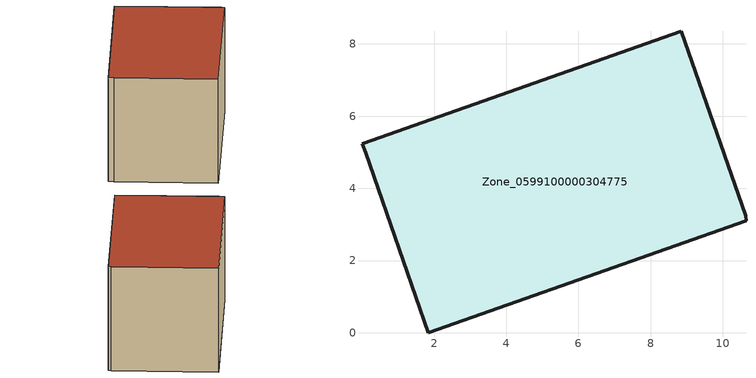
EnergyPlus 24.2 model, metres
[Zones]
Zone_0599100000304775
 floor ground (C_G): 0.11,4.98 0.01,5.24 8.84,8.35 10.64,3.24 10.64,3.1 1.84,0 z0
 wall outside (C_F): 10.64,3.24 8.84,8.35 0.01,5.24 0.11,4.98 1.84,0 10.64,3.1 10.64,3.24 z0:5.66
 roof outside (C_R): 0.01,5.24 0.11,4.98 1.84,0 10.64,3.1 10.64,3.24 8.84,8.35 z5.66
[BUILDING]
Pand.0599100000304775: North Axis=0; Terrain=City; Loads Convergence Tolerance Value=0.04; Temperature Convergence Tolerance Value=0.4; Solar Distribution=FullExterior; Maximum Number of Warmup Days=25; Minimum Number of Warmup Days=1
[Site:Location]
Rotterdam.The.Hague.AP_ZH_NLD Design_Conditions: Latitude=51.96; Longitude=4.45; Time Zone=1; Elevation=-4.5
[SITE:GROUNDTEMPERATURE:BUILDINGSURFACE]
18, 18, 18, 18, 18, 18, 18, 18, 18, 18, 18, 18
[MATERIAL] Thermal Absorptance=0.9; Solar Absorptance=0.7; Visible Absorptance=0.7
Name | Roughness | Thickness | Conductivity | Density | Specific Heat
G.TI.1946-1964 | MediumSmooth | 0.15 | 1 | 540 | 1210
F.TI.1946-1964 | Rough | 0.3 | 0.857143 | 1920 | 840
R.TI.1946-1964 | MediumRough | 0.2 | 0.277778 | 1500 | 1000
[CONSTRUCTION]
C_G: G.TI.1946-1964
C_F: F.TI.1946-1964
C_R: R.TI.1946-1964
[ZONE]
Zone_0599100000304775: Type=1; Multiplier=1; Ceiling Height=Autocalculate; Volume=Autocalculate; Floor Area=autocalculate; Part of Total Floor Area=Yes
[ZONEINFILTRATION:DESIGNFLOWRATE]
Infil_Zone_0599100000304775: Zone or ZoneList or Space or SpaceList=Zone_0599100000304775; Schedule=AlwaysOn; Design Flow Rate Calculation Method=Flow/Area; Flow Rate per Floor Area=0.003; Constant Term Coefficient=1; Temperature Term Coefficient=0; Velocity Term Coefficient=0; Velocity Squared Term Coefficient=0
[HVACTEMPLATE:ZONE:IDEALLOADSAIRSYSTEM]
Zone_0599100000304775: Maximum Heating Supply Air Temperature=50; Minimum Cooling Supply Air Temperature=13; Maximum Heating Supply Air Humidity Ratio=0.0156; Minimum Cooling Supply Air Humidity Ratio=0.0077; Heating Limit=NoLimit; Cooling Limit=NoLimit; Dehumidification Control Type=ConstantSensibleHeatRatio; Cooling Sensible Heat Ratio=0.7; Dehumidification Setpoint=60; Humidification Control Type=None; Humidification Setpoint=30; Outdoor Air Method=None; Outdoor Air Flow Rate per Person=0.00944; Outdoor Air Flow Rate per Zone Floor Area=0; Outdoor Air Flow Rate per Zone=0; Demand Controlled Ventilation Type=None; Outdoor Air Economizer Type=NoEconomizer; Heat Recovery Type=None; Sensible Heat Recovery Effectiveness=0.7; Latent Heat Recovery Effectiveness=0.65
[ZONECONTROL:THERMOSTAT]
ThermostatControl_Zone_0599100000304775: Zone or ZoneList=Zone_0599100000304775; Control Type Schedule=DualSetpointControlType; Control 1=Thermostat_Zone_0599100000304775; Temperature Difference Between Cutout And Setpoint=0
[THERMOSTATSETPOINT:DUALSETPOINT]
Thermostat_Zone_0599100000304775: Heating Setpoint Temperature Schedule=HeatingSetpoint_Zone_0599100000304775; Cooling Setpoint Temperature Schedule=CoolingSetpoint_Zone_0599100000304775
[SCHEDULE:COMPACT]
HeatingSetpoint_Zone_0599100000304775: Through: 12/31, For: AllDays, Until: 24:00, 21
CoolingSetpoint_Zone_0599100000304775: Through: 12/31, For: AllDays, Until: 24:00, 24
DualSetpointControlType: Through: 12/31, For: AllDays, Until: 24:00, 4
AlwaysOn: Through: 12/31, For: AllDays, Until: 24:00, 1
